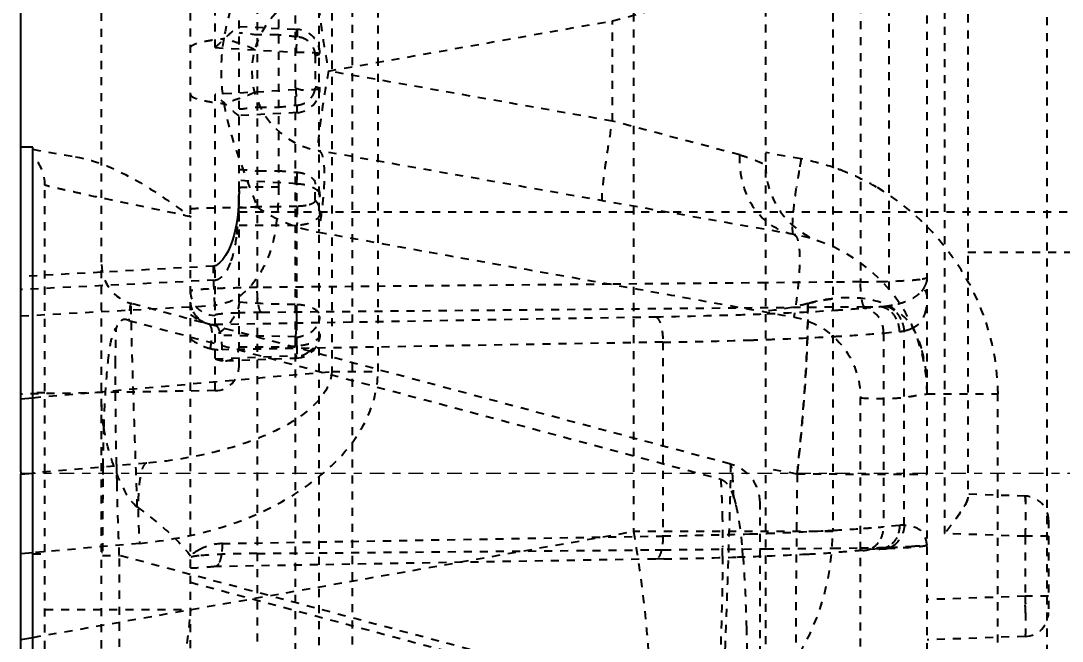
# Model space of a CAD drawing. Header units: millimetres. Extents: x 2748 to 3320, y 1427 to 1884.
# Drawn here: x 3198.16 to 3211.11, y 1665.74 to 1673.45 of the extents above; entities that cross this region are included whole.
import ezdxf

# ---------------------------------------------------------------- set-up
doc = ezdxf.new("R2010")
doc.units = ezdxf.units.MM
doc.linetypes.add('CENTER', pattern=[0.6, 0.375, -0.075, 0.075, -0.075])
doc.linetypes.add('HIDDEN', pattern=[0.2, 0.1, -0.1])
doc.layers.add('21', color=7, linetype='Continuous')
doc.layers.add('center', color=1, linetype='CENTER', lineweight=9)
doc.styles.get("Standard").update_dxf_attribs({"font": 'arial.ttf'})
doc.dimstyles.get("Standard").update_dxf_attribs({"dimtxt": 0.18, "dimasz": 0.18, "dimexe": 0.18, "dimexo": 0.0625, "dimgap": 0.09, "dimtad": 0, "dimtih": 1, "dimtoh": 1, "dimzin": 0, "dimdsep": 46, "dimtxsty": 'Standard', "dimcen": 0.09, "dimadec": 0, "dimazin": 0, "dimtfac": 1, "dimtofl": 0, "dimtmove": 0, "dimatfit": 3, "dimfxl": 0, "dimtolj": 1, "dimtzin": 0, "dimarcsym": 0})

# ---------------------------------------------------------------- blocks, each defined once
blk = doc.blocks.new('*D73')
at = {"color": 4, "lineweight": -2, "transparency": 16777216}
for p, q in [((3198.159, 1671.534), (3198.159, 1846.419)), ((3206.159, 1846.419), (3218.266, 1846.419)), ((3268.164, 1846.419), (3243.652, 1846.419)), ((3276.164, 1820.676), (3276.164, 1846.419))]:
    blk.add_line(p, q, dxfattribs=at)
at = {"color": 4, "transparency": 16777216}
for points in [[(3206.159, 1847.752), (3206.159, 1845.085), (3198.159, 1846.419)], [(3268.164, 1847.752), (3268.164, 1845.085), (3276.164, 1846.419)]]:
    blk.add_solid(points, dxfattribs=at)
at = {"layer": 'Defpoints', "color": 0, "transparency": 16777216}
for p in [(3276.164, 1846.419), (3276.164, 1820.676), (3198.159, 1671.534)]:
    blk.add_point(p, dxfattribs=at)
at = {"color": 6, "transparency": 16777216, "insert": (3230.959, 1846.419), "char_height": 8, "attachment_point": 5}
blk.add_mtext('\\A1;78.01', dxfattribs=at)

msp = doc.modelspace()

# ---------------------------------------------------------------- linework, layer by layer
at = {"layer": '21', "color": 8, "linetype": 'HIDDEN'}
for p, q in [((3200.269, 1586.253), (3200.269, 1773.081)), ((3202.279, 1759.399), (3202.279, 1586.253)), ((3201.099, 1758.635), (3201.099, 1621.184)), ((3209.434, 1618.215), (3209.434, 1756.243)), ((3210.922, 1727.096), (3210.922, 1618.556)), ((3207.424, 1623.903), (3207.424, 1721.749)), ((3201.576, 1647.615), (3201.576, 1698.037)), ((3201.869, 1647.689), (3201.869, 1697.963)), ((3205.78, 1678.543), (3205.78, 1667.104)), ((3208.259, 1678.543), (3208.259, 1667.104)), ((3209.647, 1678.574), (3209.647, 1667.078)), ((3209.937, 1678.131), (3209.937, 1667.521)), ((3200.577, 1673.117), (3200.577, 1676.799)), ((3200.874, 1669.155), (3200.874, 1676.497)), ((3202.027, 1676.555), (3202.027, 1669.092)), ((3202.602, 1669.092), (3202.602, 1676.555)), ((3199.164, 1657.251), (3199.164, 1675.946)), ((3208.604, 1675.447), (3208.604, 1670.205)), ((3208.96, 1670.111), (3208.96, 1675.541)), ((3201.363, 1674.266), (3201.363, 1671.387)), ((3205.519, 1673.45), (3207.103, 1673.868)), ((3200.874, 1673.381), (3201.593, 1673.344)), ((3201.984, 1672.826), (3205.519, 1673.45)), ((3205.519, 1672.203), (3205.519, 1673.45)), ((3200.577, 1673.117), (3201.582, 1673.06)), ((3201.82, 1673.023), (3201.82, 1672.63)), ((3205.519, 1672.203), (3201.984, 1672.826)), ((3201.582, 1672.592), (3200.577, 1672.535)), ((3200.577, 1668.854), (3200.577, 1672.535)), ((3201.593, 1672.309), (3200.874, 1672.271)), ((3207.103, 1671.784), (3205.519, 1672.203)), ((3198.304, 1671.853), (3198.84, 1671.759)), ((3207.799, 1670.79), (3201.862, 1671.836)), ((3207.864, 1671.734), (3207.424, 1671.812)), ((3201.593, 1671.426), (3200.874, 1671.465)), ((3201.593, 1669.409), (3201.593, 1671.426)), ((3201.775, 1671.503), (3201.791, 1671.487)), ((3201.82, 1671.222), (3201.82, 1671.418)), ((3198.459, 1664.246), (3198.459, 1671.407)), ((3200.873, 1671.343), (3200.872, 1671.255)), ((3200.868, 1671.169), (3200.861, 1671.085)), ((3200.872, 1671.255), (3200.868, 1671.169)), ((3200.861, 1671.085), (3200.852, 1671.004)), ((3200.874, 1671.076), (3276.304, 1671.076)), ((3201.879, 1671.059), (3201.879, 1671.056)), ((3200.874, 1670.91), (3201.593, 1670.908)), ((3200.788, 1670.71), (3200.764, 1670.646)), ((3209.937, 1670.576), (3276.304, 1670.576)), ((3200.558, 1670.401), (3198.159, 1670.271)), ((3200.558, 1670.401), (3200.559, 1670.4)), ((3200.588, 1670.41), (3200.559, 1670.4)), ((3200.577, 1670.227), (3198.159, 1670.109)), ((3201.875, 1670.143), (3201.099, 1670.136)), ((3205.49, 1670.176), (3201.875, 1670.143)), ((3207.421, 1670.194), (3205.49, 1670.176)), ((3208.259, 1670.202), (3207.421, 1670.194)), ((3208.604, 1670.205), (3208.259, 1670.202)), ((3198.159, 1669.783), (3200.573, 1669.913)), ((3206.985, 1667.941), (3199.534, 1669.937)), ((3208.656, 1669.894), (3201.151, 1669.825)), ((3208.632, 1669.879), (3208.831, 1669.897)), ((3199.5, 1669.727), (3206.864, 1667.754)), ((3200.57, 1669.678), (3206.052, 1669.772)), ((3201.582, 1669.524), (3200.577, 1669.541)), ((3208.891, 1669.57), (3209.09, 1669.588)), ((3208.891, 1669.57), (3208.891, 1667.162)), ((3209.148, 1667.18), (3209.148, 1669.597)), ((3206.146, 1669.456), (3200.664, 1669.362)), ((3206.146, 1669.456), (3206.146, 1667.047)), ((3200.577, 1669.249), (3201.582, 1669.29)), ((3200.706, 1669.225), (3201.589, 1669.259)), ((3198.309, 1668.766), (3202.027, 1669.092)), ((3202.027, 1669.091), (3202.602, 1669.092)), ((3200.577, 1668.854), (3198.159, 1668.811)), ((3198.459, 1668.826), (3198.309, 1668.826)), ((3208.604, 1619.274), (3208.604, 1668.765)), ((3209.434, 1668.815), (3210.314, 1668.815)), ((3210.314, 1665.723), (3210.314, 1668.815)), ((3199.724, 1667.952), (3198.309, 1667.828)), ((3199.353, 1667.826), (3199.351, 1667.928)), ((3198.159, 1667.844), (3198.159, 1667.815)), ((3199.356, 1667.709), (3199.353, 1667.826)), ((3207.815, 1667.817), (3207.424, 1667.886)), ((3207.815, 1667.817), (3207.801, 1666.424)), ((3207.815, 1667.818), (3209.434, 1667.817)), ((3210.652, 1667.542), (3209.937, 1667.567)), ((3207.355, 1653.176), (3207.355, 1667.458)), ((3209.09, 1667.179), (3208.891, 1667.162)), ((3210.942, 1667.243), (3210.942, 1666.098)), ((3198.309, 1665.787), (3205.78, 1667.104)), ((3200.664, 1666.953), (3206.146, 1667.047)), ((3208.259, 1667.104), (3205.78, 1667.104)), ((3210.652, 1667.043), (3209.647, 1667.078)), ((3210.652, 1667.043), (3210.652, 1666.298)), ((3210.942, 1667.043), (3210.652, 1667.043)), ((3199.637, 1666.955), (3198.309, 1666.839)), ((3206.147, 1666.876), (3207.424, 1666.888)), ((3207.424, 1666.888), (3208.261, 1666.896)), ((3208.261, 1666.896), (3208.604, 1666.899)), ((3208.831, 1666.886), (3208.632, 1666.869)), ((3198.309, 1666.826), (3198.459, 1666.826)), ((3199.164, 1666.846), (3199.173, 1666.846)), ((3199.173, 1666.806), (3199.384, 1666.806)), ((3199.384, 1655.668), (3199.384, 1666.806)), ((3206.835, 1664.809), (3199.384, 1666.806)), ((3206.052, 1666.761), (3200.57, 1666.667)), ((3201.099, 1666.83), (3201.869, 1666.837)), ((3201.869, 1666.837), (3206.051, 1666.875)), ((3206.051, 1666.875), (3206.147, 1666.876)), ((3206.156, 1666.763), (3206.052, 1666.761)), ((3200.269, 1666.472), (3206.881, 1664.7)), ((3207.801, 1666.424), (3207.773, 1624.82)), ((3210.652, 1666.298), (3209.434, 1666.256)), ((3210.942, 1666.298), (3210.652, 1666.298)), ((3198.459, 1666.134), (3200.277, 1666.134)), ((3210.652, 1665.799), (3209.434, 1665.756))]:
    msp.add_line(p, q, dxfattribs=at)
at = {"layer": '21', "color": 7, "linetype": 'Continuous'}
for p, q in [((3198.159, 1667.844), (3198.159, 1687.401)), ((3198.309, 1671.879), (3198.159, 1671.879)), ((3198.309, 1663.773), (3198.309, 1671.879)), ((3198.159, 1668.753), (3198.309, 1668.766)), ((3198.159, 1667.815), (3198.309, 1667.828)), ((3198.159, 1658.251), (3198.159, 1667.815)), ((3198.309, 1666.839), (3198.159, 1666.826)), ((3198.159, 1665.76), (3198.309, 1665.787))]:
    msp.add_line(p, q, dxfattribs=at)
at = {"layer": '21', "color": 8, "linetype": 'HIDDEN'}
for points in [[(3200.852, 1671.004), (3200.84, 1670.925), (3200.826, 1670.85), (3200.808, 1670.778), (3200.788, 1670.71)], [(3200.764, 1670.646), (3200.737, 1670.587), (3200.706, 1670.532), (3200.672, 1670.484), (3200.632, 1670.441), (3200.588, 1670.41)]]:
    msp.add_lwpolyline(points, dxfattribs=at)
for centre, radius, start, end in [((3202.036, 1672.826), 1.005, 99.9948, 260.0093), ((3203.033, 1672.829), 2.383, 170.327, 179.8365), ((3201.577, 1673.043), 0.301, 0, 87), ((3202.969, 1672.821), 2.319, 179.6217, 189.8879), ((3201.577, 1672.61), 0.301, 273, 0), ((3197.959, 1671.407), 0.5, 0, 45.573), ((3219.853, 1669.633), 12.171, 170.0594, 170.7579), ((3207.285, 1668.744), 3.045, 71.1003, 79.0274), ((3208.429, 1671.657), 1.005, 180, 250.5288), ((3218.442, 1669.858), 10.743, 170.7341, 171.8702), ((3207.295, 1668.774), 3.014, 68.1461, 71.1007), ((3207.332, 1668.86), 2.92, 59.7469, 68.1778), ((3196.893, 1671.606), 4.703, 357.8073, 358.584), ((3201.577, 1671.275), 0.302, 357.9023, 49.0368), ((3192.909, 1671.367), 7.964, 358.8207, 359.6814), ((3191.209, 1671.379), 9.664, 359.6679, 0.0038), ((3195.201, 1671.316), 5.672, 357.2373, 358.8581), ((3201.577, 1671.059), 0.302, 357.8722, 6.5638), ((3207.424, 1668.815), 2.01, 0.0165, 80), ((3199.664, 1670.42), 0.5, 180, 255), ((3208.455, 1684.606), 14.402, 270.5914, 271.5517), ((3200.57, 1670.09), 0.301, 180.0127, 270.0127), ((3201.77, 1683.142), 13.217, 266.1103, 269.2313), ((3208.448, 1692.652), 22.758, 270.5251, 270.9656), ((3200.56, 1669.977), 0.3, 228.0652, 271.9643), ((3204.881, 1738.755), 68.993, 270.97231, 271.81697), ((3205.413, 1721.013), 51.244, 271.8519, 272.2716), ((3207.369, 1668.778), 2.946, 0.7101, 20.1716), ((3201.577, 1669.559), 0.301, 272.1702, 0.0426), ((3204.9, 1742.846), 73.401, 270.9723, 271.81696), ((3205.411, 1725.612), 56.16, 271.8534, 272.0681), ((3200.654, 1669.964), 0.603, 256.8254, 270.968), ((3208.243, 1669.069), 1.163, 15.3145, 19.3736), ((3207.474, 1668.857), 1.96, 360, 15.3682), ((3200.572, 1669.155), 0.301, 271, 0), ((3206.855, 1667.458), 0.5, 0, 75), ((3264.562, 1666.884), 65.389, 179.09959, 179.23466), ((3264.813, 1666.829), 65.64, 179.1896, 179.98478), ((3210.642, 1667.243), 0.3, 0, 88), ((3206.934, 1691.053), 23.972, 273.1969, 274.0833), ((3207.44, 1683.979), 16.88, 274.0781, 274.7023), ((3207.678, 1681.071), 13.962, 274.7073, 274.9822), ((3205.259, 1667.104), 3, 280, 0), ((3204.995, 1736.554), 69.516, 270.9487, 271.84056), ((3205.411, 1723.203), 56.16, 271.8534, 272.0681), ((3205.985, 1708.383), 41.328, 272.0149, 273.0173), ((3206.481, 1698.743), 31.676, 273.0377, 273.2383), ((3200.681, 1666.331), 0.624, 118.216, 131.3458), ((3182.406, 1666.91), 24.481, 359.7351, 359.9918), ((3199.109, 1666.143), 8.059, 4.9545, 5.3334), ((3208.002, 1692.983), 26.111, 271.8198, 272.0093), ((3208.884, 1667.118), 0.231, 278.403, 289.4749), ((3208.666, 1675.846), 8.945, 271.9113, 273.6869), ((3204.995, 1731.229), 64.477, 271.03211, 271.8429), ((3205.471, 1716.369), 49.609, 271.845, 272.2785), ((3198.392, 1666.081), 8.779, 4.6608, 4.956), ((3205.994, 1703.737), 36.966, 272.2478, 273.0261), ((3206.554, 1693.218), 26.433, 273.0171, 273.6494), ((3187.849, 1665.812), 22.808, 0.6982, 1.2222), ((3210.642, 1666.098), 0.3, 272, 0)]:
    msp.add_arc(centre, radius, start, end, dxfattribs=at)
for points in [[(3201.099, 1674.52), (3200.947, 1674.095), (3200.755, 1673.676), (3200.684, 1673.23)], [(3201.114, 1673.275), (3201.034, 1673.278), (3200.954, 1673.293), (3200.874, 1673.299)], [(3201.355, 1673.275), (3201.275, 1673.279), (3201.194, 1673.271), (3201.114, 1673.275)], [(3201.595, 1673.25), (3201.515, 1673.256), (3201.435, 1673.271), (3201.355, 1673.275)], [(3201.71, 1673.214), (3201.676, 1673.235), (3201.635, 1673.247), (3201.595, 1673.25)], [(3201.791, 1672.52), (3201.81, 1672.553), (3201.82, 1672.592), (3201.82, 1672.63)], [(3200.684, 1672.422), (3200.757, 1671.977), (3200.946, 1671.557), (3201.099, 1671.132)], [(3200.874, 1672.354), (3200.954, 1672.359), (3201.034, 1672.374), (3201.114, 1672.378)], [(3201.114, 1672.378), (3201.194, 1672.381), (3201.275, 1672.374), (3201.355, 1672.378)], [(3201.355, 1672.378), (3201.435, 1672.381), (3201.515, 1672.397), (3201.595, 1672.402)], [(3200.874, 1671.603), (3200.954, 1671.599), (3201.034, 1671.588), (3201.114, 1671.586)], [(3201.114, 1671.586), (3201.194, 1671.583), (3201.274, 1671.588), (3201.355, 1671.586)], [(3201.355, 1671.586), (3201.435, 1671.583), (3201.515, 1671.572), (3201.595, 1671.568)], [(3201.822, 1671.363), (3201.838, 1671.352), (3201.854, 1671.338), (3201.864, 1671.321)], [(3201.864, 1671.321), (3201.873, 1671.308), (3201.879, 1671.291), (3201.879, 1671.275)], [(3200.846, 1670.793), (3200.856, 1670.876), (3200.862, 1670.96), (3200.866, 1671.043)], [(3201.114, 1671.137), (3201.034, 1671.136), (3200.954, 1671.132), (3200.874, 1671.131)], [(3201.099, 1671.132), (3201.326, 1670.978), (3201.592, 1670.871), (3201.862, 1670.824)], [(3201.355, 1671.137), (3201.274, 1671.136), (3201.194, 1671.138), (3201.114, 1671.137)], [(3201.595, 1671.144), (3201.515, 1671.142), (3201.435, 1671.138), (3201.355, 1671.137)], [(3200.777, 1670.467), (3200.814, 1670.572), (3200.833, 1670.683), (3200.846, 1670.793)], [(3209.43, 1670.218), (3209.433, 1670.232), (3209.434, 1670.248), (3209.434, 1670.263)], [(3209.365, 1670.089), (3209.375, 1670.1), (3209.384, 1670.112), (3209.392, 1670.125)], [(3209.392, 1670.125), (3209.409, 1670.153), (3209.423, 1670.185), (3209.43, 1670.218)], [(3200.295, 1669.854), (3200.278, 1669.892), (3200.269, 1669.935), (3200.269, 1669.976)], [(3208.831, 1669.897), (3208.855, 1669.898), (3208.879, 1669.9), (3208.903, 1669.902)], [(3208.903, 1669.902), (3208.958, 1669.908), (3209.014, 1669.918), (3209.068, 1669.932)], [(3200.368, 1669.753), (3200.337, 1669.78), (3200.312, 1669.816), (3200.295, 1669.854)], [(3201.863, 1669.695), (3201.873, 1669.721), (3201.879, 1669.748), (3201.879, 1669.776)], [(3209.052, 1669.744), (3209.031, 1669.787), (3208.998, 1669.826), (3208.958, 1669.853)], [(3209.111, 1669.739), (3209.091, 1669.781), (3209.06, 1669.821), (3209.023, 1669.849)], [(3199.356, 1669.664), (3199.352, 1669.655), (3199.351, 1669.645), (3199.347, 1669.637)], [(3200.417, 1669.711), (3200.443, 1669.7), (3200.469, 1669.69), (3200.496, 1669.684)], [(3209.148, 1669.597), (3209.181, 1669.605), (3209.213, 1669.615), (3209.244, 1669.63)], [(3200.269, 1669.495), (3200.319, 1669.458), (3200.374, 1669.427), (3200.432, 1669.404)], [(3209.09, 1669.588), (3209.109, 1669.589), (3209.129, 1669.593), (3209.148, 1669.597)], [(3200.432, 1669.404), (3200.459, 1669.393), (3200.488, 1669.384), (3200.516, 1669.377)], [(3200.86, 1669.331), (3200.869, 1669.354), (3200.874, 1669.38), (3200.874, 1669.405)], [(3199.19, 1668.402), (3199.173, 1668.511), (3199.163, 1668.622), (3199.164, 1668.732)], [(3199.317, 1667.915), (3199.259, 1668.073), (3199.216, 1668.237), (3199.19, 1668.402)], [(3207.01, 1667.571), (3207.016, 1667.554), (3207.021, 1667.537), (3207.027, 1667.52)], [(3207.026, 1667.534), (3207.036, 1667.5), (3207.045, 1667.465), (3207.053, 1667.43)], [(3208.856, 1667.012), (3208.879, 1667.058), (3208.891, 1667.11), (3208.891, 1667.162)], [(3209.148, 1667.18), (3209.128, 1667.181), (3209.109, 1667.181), (3209.09, 1667.179)], [(3209.054, 1667.028), (3209.033, 1666.987), (3209.001, 1666.949), (3208.961, 1666.924)], [(3200.664, 1666.953), (3200.568, 1666.95), (3200.47, 1666.925), (3200.386, 1666.88)], [(3208.632, 1666.869), (3208.674, 1666.867), (3208.716, 1666.879), (3208.752, 1666.899)], [(3208.9, 1666.895), (3208.878, 1666.889), (3208.854, 1666.885), (3208.831, 1666.886)], [(3208.961, 1666.924), (3208.942, 1666.912), (3208.921, 1666.902), (3208.9, 1666.895)], [(3209.023, 1666.933), (3209.004, 1666.919), (3208.983, 1666.907), (3208.961, 1666.9)]]:
    msp.add_open_spline(points, degree=3, dxfattribs=at)
for points, knots in [([(3201.862, 1673.816), (3201.859, 1673.815), (3201.856, 1673.807), (3201.854, 1673.782), (3201.855, 1673.725), (3201.863, 1673.636), (3201.877, 1673.514), (3201.897, 1673.366), (3201.931, 1673.134), (3201.962, 1672.951), (3201.984, 1672.826)], [0, 0, 0, 0, 0.006958, 0.022126, 0.079401, 0.171703, 0.295459, 0.446218, 0.618421, 1, 1, 1, 1]), ([(3200.577, 1673.117), (3200.611, 1673.15), (3200.674, 1673.211), (3200.753, 1673.286), (3200.806, 1673.333), (3200.842, 1673.363), (3200.856, 1673.37), (3200.874, 1673.386), (3200.874, 1673.383)], [0, 0, 0, 0, 0.350232, 0.6674, 0.801445, 0.908303, 0.977414, 1, 1, 1, 1]), ([(3201.577, 1673.343), (3201.583, 1673.369), (3201.598, 1673.267), (3201.59, 1673.225), (3201.586, 1673.151), (3201.584, 1673.098), (3201.582, 1673.06)], [0, 0, 0, 0, 0.272132, 0.424291, 0.601487, 1, 1, 1, 1]), ([(3200.268, 1673.115), (3200.268, 1673.13), (3200.315, 1673.162), (3200.397, 1673.186), (3200.529, 1673.212), (3200.629, 1673.224), (3200.684, 1673.23)], [0, 0, 0, 0, 0.102837, 0.311038, 0.621279, 1, 1, 1, 1]), ([(3201.065, 1673.085), (3201.066, 1673.088), (3201.056, 1673.096), (3201.039, 1673.105), (3201.007, 1673.12), (3200.942, 1673.145), (3200.833, 1673.183), (3200.738, 1673.213), (3200.684, 1673.23)], [0, 0, 0, 0, 0.022189, 0.073818, 0.156845, 0.270723, 0.585184, 1, 1, 1, 1]), ([(3201.593, 1673.344), (3201.594, 1673.344), (3201.594, 1673.338), (3201.596, 1673.326), (3201.596, 1673.31), (3201.596, 1673.299)], [0, 0, 0, 0, 0.069729, 0.260544, 1, 1, 1, 1]), ([(3201.596, 1673.299), (3201.596, 1673.295), (3201.596, 1673.279), (3201.595, 1673.263), (3201.595, 1673.25)], [0, 0, 0, 0, 0.219651, 1, 1, 1, 1]), ([(3201.82, 1673.023), (3201.82, 1673.061), (3201.799, 1673.138), (3201.743, 1673.194), (3201.71, 1673.214)], [0, 0, 0, 0, 0.500088, 1, 1, 1, 1]), ([(3201.582, 1673.06), (3201.62, 1673.06), (3201.69, 1673.059), (3201.773, 1673.057), (3201.825, 1673.053), (3201.854, 1673.05), (3201.868, 1673.047), (3201.879, 1673.045), (3201.879, 1673.043)], [0, 0, 0, 0, 0.381429, 0.704658, 0.828259, 0.920187, 0.977596, 1, 1, 1, 1]), ([(3201.821, 1673.023), (3201.827, 1673.023), (3201.844, 1673.027), (3201.862, 1673.03), (3201.872, 1673.035)], [0, 0, 0, 0, 0.331221, 1, 1, 1, 1]), ([(3201.984, 1672.826), (3201.962, 1672.701), (3201.931, 1672.518), (3201.897, 1672.286), (3201.877, 1672.137), (3201.864, 1672.018), (3201.854, 1671.922), (3201.856, 1671.875), (3201.855, 1671.838), (3201.862, 1671.836)], [0, 0, 0, 0, 0.382375, 0.5547, 0.705462, 0.829214, 0.921296, 0.978497, 1, 1, 1, 1]), ([(3201.577, 1672.61), (3201.597, 1672.61), (3201.633, 1672.592), (3201.69, 1672.591), (3201.741, 1672.595), (3201.787, 1672.597), (3201.824, 1672.599), (3201.853, 1672.602), (3201.867, 1672.605), (3201.879, 1672.607), (3201.879, 1672.61)], [0, 0, 0, 0, 0.193418, 0.379119, 0.551748, 0.702593, 0.826996, 0.919769, 0.977676, 1, 1, 1, 1]), ([(3201.577, 1672.61), (3201.579, 1672.571), (3201.584, 1672.516), (3201.59, 1672.445), (3201.592, 1672.399), (3201.592, 1672.363), (3201.595, 1672.334), (3201.591, 1672.321), (3201.595, 1672.309), (3201.593, 1672.309)], [0, 0, 0, 0, 0.382523, 0.55635, 0.707722, 0.831664, 0.923669, 0.980491, 1, 1, 1, 1]), ([(3201.82, 1672.63), (3201.829, 1672.629), (3201.842, 1672.627), (3201.857, 1672.622), (3201.865, 1672.62), (3201.873, 1672.619), (3201.878, 1672.6), (3201.879, 1672.631), (3201.878, 1672.626)], [0, 0, 0, 0, 0.346903, 0.485704, 0.596082, 0.685191, 0.796631, 1, 1, 1, 1]), ([(3200.269, 1672.537), (3200.269, 1672.523), (3200.311, 1672.491), (3200.392, 1672.468), (3200.525, 1672.44), (3200.627, 1672.428), (3200.684, 1672.422)], [0, 0, 0, 0, 0.096813, 0.29688, 0.607268, 1, 1, 1, 1]), ([(3200.874, 1672.269), (3200.874, 1672.265), (3200.855, 1672.282), (3200.841, 1672.289), (3200.806, 1672.32), (3200.753, 1672.368), (3200.674, 1672.442), (3200.61, 1672.503), (3200.577, 1672.535)], [0, 0, 0, 0, 0.023901, 0.094006, 0.20045, 0.334271, 0.652216, 1, 1, 1, 1]), ([(3201.065, 1672.567), (3201.066, 1672.564), (3201.056, 1672.556), (3201.039, 1672.546), (3201.007, 1672.532), (3200.943, 1672.507), (3200.833, 1672.469), (3200.739, 1672.439), (3200.684, 1672.423)], [0, 0, 0, 0, 0.022092, 0.073706, 0.156735, 0.27063, 0.585112, 1, 1, 1, 1]), ([(3201.595, 1672.402), (3201.634, 1672.405), (3201.713, 1672.428), (3201.771, 1672.486), (3201.791, 1672.52)], [0, 0, 0, 0, 0.50214, 1, 1, 1, 1]), ([(3201.593, 1672.309), (3201.595, 1672.309), (3201.594, 1672.321), (3201.596, 1672.335), (3201.595, 1672.367), (3201.595, 1672.389), (3201.595, 1672.402)], [0, 0, 0, 0, 0.068586, 0.263158, 0.578046, 1, 1, 1, 1]), ([(3205.398, 1671.213), (3205.391, 1671.214), (3205.391, 1671.248), (3205.39, 1671.294), (3205.399, 1671.391), (3205.413, 1671.515), (3205.434, 1671.67), (3205.468, 1671.902), (3205.498, 1672.082), (3205.519, 1672.203)], [0, 0, 0, 0, 0.019151, 0.073119, 0.166092, 0.295118, 0.454298, 0.632597, 1, 1, 1, 1]), ([(3201.862, 1671.836), (3201.874, 1671.834), (3201.899, 1671.808), (3201.929, 1671.703), (3201.938, 1671.49), (3201.916, 1671.179), (3201.883, 1670.944), (3201.862, 1670.824)], [0, 0, 0, 0, 0.03476, 0.094972, 0.316513, 0.644792, 1, 1, 1, 1]), ([(3198.84, 1671.759), (3199.107, 1671.714), (3199.615, 1671.485), (3200.056, 1671.172), (3200.277, 1671.013)], [0, 0, 0, 0, 0.498431, 1, 1, 1, 1]), ([(3207.773, 1670.794), (3207.576, 1670.829), (3207.284, 1671.038), (3207.123, 1671.44), (3207.097, 1671.67), (3207.103, 1671.784)], [0, 0, 0, 0, 0.467792, 0.734696, 1, 1, 1, 1]), ([(3207.103, 1671.784), (3207.15, 1671.771), (3207.214, 1671.749), (3207.293, 1671.718), (3207.339, 1671.699), (3207.374, 1671.685), (3207.402, 1671.669), (3207.413, 1671.667), (3207.425, 1671.655), (3207.424, 1671.657)], [0, 0, 0, 0, 0.419104, 0.590415, 0.732879, 0.846043, 0.929634, 0.982003, 1, 1, 1, 1]), ([(3201.596, 1671.538), (3201.596, 1671.541), (3201.596, 1671.551), (3201.595, 1671.561), (3201.595, 1671.568)], [0, 0, 0, 0, 0.314256, 1, 1, 1, 1]), ([(3201.595, 1671.568), (3201.612, 1671.567), (3201.676, 1671.559), (3201.739, 1671.534), (3201.775, 1671.503)], [0, 0, 0, 0, 0.269402, 1, 1, 1, 1]), ([(3201.593, 1671.426), (3201.615, 1671.425), (3201.694, 1671.418), (3201.775, 1671.396), (3201.822, 1671.363)], [0, 0, 0, 0, 0.278562, 1, 1, 1, 1]), ([(3201.595, 1671.489), (3201.595, 1671.494), (3201.595, 1671.51), (3201.596, 1671.526), (3201.596, 1671.538)], [0, 0, 0, 0, 0.283092, 1, 1, 1, 1]), ([(3201.791, 1671.487), (3201.796, 1671.482), (3201.811, 1671.462), (3201.82, 1671.437), (3201.82, 1671.418)], [0, 0, 0, 0, 0.276772, 1, 1, 1, 1]), ([(3201.878, 1671.259), (3201.879, 1671.288), (3201.872, 1671.348), (3201.839, 1671.397), (3201.82, 1671.418)], [0, 0, 0, 0, 0.509057, 1, 1, 1, 1]), ([(3200.277, 1671.013), (3200.155, 1671.04), (3199.918, 1671.091), (3199.576, 1671.162), (3199.265, 1671.226), (3198.996, 1671.282), (3198.802, 1671.325), (3198.673, 1671.354), (3198.599, 1671.371), (3198.542, 1671.386), (3198.496, 1671.394), (3198.476, 1671.404), (3198.459, 1671.404), (3198.459, 1671.407)], [0, 0, 0, 0, 0.201049, 0.39088, 0.563062, 0.71249, 0.834515, 0.883987, 0.92512, 0.957478, 0.980843, 0.995059, 1, 1, 1, 1]), ([(3201.363, 1671.387), (3201.364, 1671.235), (3201.349, 1670.932), (3201.269, 1670.556), (3201.125, 1670.286), (3200.984, 1670.104), (3200.799, 1669.965), (3200.649, 1669.92), (3200.573, 1669.913)], [0, 0, 0, 0, 0.249678, 0.499017, 0.624123, 0.749616, 0.874823, 1, 1, 1, 1]), ([(3200.874, 1671.38), (3200.874, 1671.382), (3200.892, 1671.379), (3200.912, 1671.384), (3200.96, 1671.383), (3201.021, 1671.385), (3201.098, 1671.385), (3201.213, 1671.387), (3201.303, 1671.387), (3201.363, 1671.387)], [0, 0, 0, 0, 0.016856, 0.070187, 0.162445, 0.291551, 0.450723, 0.629594, 1, 1, 1, 1]), ([(3207.77, 1671.074), (3207.772, 1671.097), (3207.783, 1671.198), (3207.796, 1671.299), (3207.807, 1671.377)], [0, 0, 0, 0, 0.226943, 1, 1, 1, 1]), ([(3210.134, 1669.794), (3210.073, 1669.959), (3209.771, 1670.59), (3209.254, 1671.119), (3208.803, 1671.383)], [0, 0, 0, 0, 0.251834, 1, 1, 1, 1]), ([(3201.71, 1671.154), (3201.701, 1671.153), (3201.663, 1671.147), (3201.625, 1671.144), (3201.595, 1671.144)], [0, 0, 0, 0, 0.235776, 1, 1, 1, 1]), ([(3201.82, 1671.222), (3201.82, 1671.214), (3201.811, 1671.191), (3201.769, 1671.168), (3201.732, 1671.158), (3201.71, 1671.154)], [0, 0, 0, 0, 0.170461, 0.513126, 1, 1, 1, 1]), ([(3201.82, 1671.222), (3201.83, 1671.209), (3201.848, 1671.183), (3201.865, 1671.147), (3201.872, 1671.116), (3201.877, 1671.091), (3201.876, 1671.075), (3201.881, 1671.06), (3201.878, 1671.058)], [0, 0, 0, 0, 0.272073, 0.53103, 0.671468, 0.815681, 0.942316, 1, 1, 1, 1]), ([(3200.269, 1671.112), (3200.269, 1671.114), (3200.276, 1671.114), (3200.285, 1671.116), (3200.305, 1671.118), (3200.344, 1671.12), (3200.411, 1671.123), (3200.512, 1671.126), (3200.639, 1671.128), (3200.837, 1671.131), (3200.993, 1671.132), (3201.099, 1671.132)], [0, 0, 0, 0, 0.004925, 0.018584, 0.041086, 0.072372, 0.160969, 0.283683, 0.438218, 0.615935, 1, 1, 1, 1]), ([(3201.595, 1671.144), (3201.596, 1671.084), (3201.596, 1671.005), (3201.594, 1670.927), (3201.593, 1670.908)], [0, 0, 0, 0, 0.764313, 1, 1, 1, 1]), ([(3201.879, 1671.056), (3201.877, 1671.012), (3201.805, 1670.95), (3201.7, 1670.918), (3201.63, 1670.909), (3201.593, 1670.908)], [0, 0, 0, 0, 0.389104, 0.675917, 1, 1, 1, 1]), ([(3207.758, 1670.901), (3207.759, 1670.913), (3207.761, 1670.971), (3207.766, 1671.028), (3207.77, 1671.074)], [0, 0, 0, 0, 0.207893, 1, 1, 1, 1]), ([(3207.773, 1670.794), (3207.764, 1670.796), (3207.759, 1670.845), (3207.758, 1670.874), (3207.758, 1670.901)], [0, 0, 0, 0, 0.26896, 1, 1, 1, 1]), ([(3201.862, 1670.824), (3202.354, 1670.736), (3203.585, 1670.511), (3205.557, 1670.169), (3207.034, 1669.9), (3207.773, 1669.769)], [0, 0, 0, 0, 0.250004, 0.624999, 1, 1, 1, 1]), ([(3207.773, 1670.794), (3207.785, 1670.792), (3207.812, 1670.765), (3207.83, 1670.701), (3207.844, 1670.603), (3207.849, 1670.41), (3207.829, 1670.127), (3207.795, 1669.89), (3207.773, 1669.769)], [0, 0, 0, 0, 0.034934, 0.095317, 0.190013, 0.317715, 0.646158, 1, 1, 1, 1]), ([(3200.573, 1669.913), (3200.57, 1669.965), (3200.566, 1670.045), (3200.561, 1670.152), (3200.559, 1670.229), (3200.557, 1670.296), (3200.556, 1670.345), (3200.556, 1670.373), (3200.556, 1670.388), (3200.557, 1670.395), (3200.557, 1670.401), (3200.558, 1670.401)], [0, 0, 0, 0, 0.323411, 0.492866, 0.654896, 0.797254, 0.907556, 0.947567, 0.976401, 0.993759, 1, 1, 1, 1]), ([(3200.559, 1670.4), (3200.563, 1670.396), (3200.562, 1670.375), (3200.569, 1670.34), (3200.572, 1670.287), (3200.576, 1670.248), (3200.577, 1670.227)], [0, 0, 0, 0, 0.099828, 0.327951, 0.64163, 1, 1, 1, 1]), ([(3200.577, 1670.227), (3200.604, 1670.234), (3200.656, 1670.258), (3200.727, 1670.342), (3200.759, 1670.417), (3200.777, 1670.467)], [0, 0, 0, 0, 0.256218, 0.505941, 1, 1, 1, 1]), ([(3209.37, 1670.242), (3209.386, 1670.245), (3209.404, 1670.249), (3209.434, 1670.257), (3209.434, 1670.263)], [0, 0, 0, 0, 0.716946, 1, 1, 1, 1]), ([(3201.099, 1670.136), (3200.99, 1670.134), (3200.833, 1670.13), (3200.634, 1670.124), (3200.511, 1670.118), (3200.414, 1670.112), (3200.335, 1670.107), (3200.299, 1670.099), (3200.269, 1670.096), (3200.269, 1670.09)], [0, 0, 0, 0, 0.393167, 0.565959, 0.714722, 0.835468, 0.924508, 0.97956, 1, 1, 1, 1]), ([(3201.106, 1669.989), (3201.105, 1670), (3201.101, 1670.049), (3201.099, 1670.098), (3201.099, 1670.136)], [0, 0, 0, 0, 0.225665, 1, 1, 1, 1]), ([(3208.656, 1669.894), (3208.644, 1669.898), (3208.631, 1669.938), (3208.617, 1669.998), (3208.607, 1670.094), (3208.604, 1670.165), (3208.604, 1670.205)], [0, 0, 0, 0, 0.117809, 0.328776, 0.619762, 1, 1, 1, 1]), ([(3208.845, 1670.209), (3208.951, 1670.212), (3209.127, 1670.219), (3209.302, 1670.231), (3209.37, 1670.242)], [0, 0, 0, 0, 0.605911, 1, 1, 1, 1]), ([(3209.434, 1670.011), (3209.434, 1670.02), (3209.431, 1670.061), (3209.411, 1670.1), (3209.392, 1670.125)], [0, 0, 0, 0, 0.230004, 1, 1, 1, 1]), ([(3201.152, 1669.825), (3201.144, 1669.827), (3201.133, 1669.848), (3201.117, 1669.901), (3201.11, 1669.952), (3201.106, 1669.989)], [0, 0, 0, 0, 0.129896, 0.355728, 1, 1, 1, 1]), ([(3209.364, 1669.376), (3209.33, 1669.499), (3209.225, 1669.737), (3208.886, 1669.971), (3208.437, 1670.031), (3208.118, 1669.982), (3207.949, 1669.936)], [0, 0, 0, 0, 0.223975, 0.43887, 0.691704, 1, 1, 1, 1]), ([(3207.949, 1669.936), (3207.976, 1669.944), (3208.084, 1669.971), (3208.193, 1669.989), (3208.275, 1669.998)], [0, 0, 0, 0, 0.258617, 1, 1, 1, 1]), ([(3209.068, 1669.932), (3209.099, 1669.94), (3209.206, 1669.973), (3209.311, 1670.028), (3209.365, 1670.089)], [0, 0, 0, 0, 0.281579, 1, 1, 1, 1]), ([(3209.402, 1669.798), (3209.408, 1669.814), (3209.428, 1669.883), (3209.434, 1669.956), (3209.434, 1670.011)], [0, 0, 0, 0, 0.230384, 1, 1, 1, 1]), ([(3199.534, 1669.937), (3199.529, 1669.938), (3199.518, 1669.915), (3199.514, 1669.881), (3199.504, 1669.811), (3199.501, 1669.759), (3199.5, 1669.727)], [0, 0, 0, 0, 0.069535, 0.2525, 0.562233, 1, 1, 1, 1]), ([(3199.609, 1667.405), (3199.602, 1667.582), (3199.59, 1667.922), (3199.573, 1668.405), (3199.559, 1668.834), (3199.549, 1669.154), (3199.542, 1669.378), (3199.539, 1669.519), (3199.536, 1669.641), (3199.534, 1669.743), (3199.532, 1669.823), (3199.532, 1669.877), (3199.532, 1669.908), (3199.532, 1669.924), (3199.533, 1669.931), (3199.533, 1669.937), (3199.534, 1669.937)], [0, 0, 0, 0, 0.210036, 0.401829, 0.572352, 0.718575, 0.781627, 0.837469, 0.885722, 0.926007, 0.957948, 0.981166, 0.989387, 0.995289, 0.998829, 1, 1, 1, 1]), ([(3200.874, 1669.962), (3200.874, 1669.899), (3200.823, 1669.774), (3200.743, 1669.674), (3200.696, 1669.629)], [0, 0, 0, 0, 0.494467, 1, 1, 1, 1]), ([(3201.593, 1669.781), (3201.593, 1669.794), (3201.593, 1669.842), (3201.593, 1669.891), (3201.593, 1669.926)], [0, 0, 0, 0, 0.261781, 1, 1, 1, 1]), ([(3201.593, 1669.926), (3201.63, 1669.925), (3201.701, 1669.916), (3201.806, 1669.884), (3201.879, 1669.82), (3201.879, 1669.776)], [0, 0, 0, 0, 0.324746, 0.612157, 1, 1, 1, 1]), ([(3207.949, 1669.936), (3207.907, 1669.925), (3207.735, 1669.882), (3207.558, 1669.853), (3207.424, 1669.841)], [0, 0, 0, 0, 0.24194, 1, 1, 1, 1]), ([(3207.815, 1667.817), (3207.857, 1668.2), (3207.92, 1668.905), (3207.95, 1669.613), (3207.949, 1669.936)], [0, 0, 0, 0, 0.54331, 1, 1, 1, 1]), ([(3207.949, 1669.936), (3207.95, 1669.613), (3207.92, 1668.905), (3207.857, 1668.2), (3207.815, 1667.817)], [0, 0, 0, 0, 0.456689, 1, 1, 1, 1]), ([(3208.285, 1669.853), (3208.316, 1669.855), (3208.432, 1669.863), (3208.548, 1669.872), (3208.632, 1669.879)], [0, 0, 0, 0, 0.26751, 1, 1, 1, 1]), ([(3208.891, 1669.57), (3208.891, 1669.646), (3208.845, 1669.797), (3208.701, 1669.877), (3208.632, 1669.879)], [0, 0, 0, 0, 0.526386, 1, 1, 1, 1]), ([(3208.958, 1669.853), (3208.948, 1669.86), (3208.909, 1669.883), (3208.864, 1669.896), (3208.831, 1669.897)], [0, 0, 0, 0, 0.267533, 1, 1, 1, 1]), ([(3209.023, 1669.849), (3209.014, 1669.856), (3208.977, 1669.881), (3208.935, 1669.898), (3208.903, 1669.902)], [0, 0, 0, 0, 0.268578, 1, 1, 1, 1]), ([(3199.499, 1669.727), (3199.477, 1669.734), (3199.444, 1669.747), (3199.414, 1669.726), (3199.393, 1669.715), (3199.375, 1669.692), (3199.36, 1669.675), (3199.356, 1669.664)], [0, 0, 0, 0, 0.4037, 0.508188, 0.610769, 0.803611, 1, 1, 1, 1]), ([(3200.269, 1669.799), (3200.305, 1669.776), (3200.353, 1669.744), (3200.404, 1669.718), (3200.417, 1669.711)], [0, 0, 0, 0, 0.742032, 1, 1, 1, 1]), ([(3200.645, 1669.806), (3200.627, 1669.804), (3200.601, 1669.8), (3200.578, 1669.795), (3200.57, 1669.791), (3200.57, 1669.789)], [0, 0, 0, 0, 0.726729, 0.917737, 1, 1, 1, 1]), ([(3200.871, 1669.819), (3200.848, 1669.818), (3200.773, 1669.815), (3200.698, 1669.811), (3200.645, 1669.806)], [0, 0, 0, 0, 0.301375, 1, 1, 1, 1]), ([(3201.151, 1669.825), (3201.127, 1669.825), (3201.033, 1669.824), (3200.939, 1669.822), (3200.871, 1669.819)], [0, 0, 0, 0, 0.265345, 1, 1, 1, 1]), ([(3201.577, 1669.515), (3201.581, 1669.552), (3201.592, 1669.641), (3201.593, 1669.73), (3201.593, 1669.781)], [0, 0, 0, 0, 0.424508, 1, 1, 1, 1]), ([(3206.052, 1669.772), (3206.067, 1669.769), (3206.098, 1669.735), (3206.135, 1669.63), (3206.146, 1669.529), (3206.146, 1669.456)], [0, 0, 0, 0, 0.134535, 0.358355, 1, 1, 1, 1]), ([(3207.444, 1669.81), (3207.52, 1669.813), (3207.8, 1669.825), (3208.081, 1669.84), (3208.285, 1669.853)], [0, 0, 0, 0, 0.272314, 1, 1, 1, 1]), ([(3207.773, 1669.769), (3208, 1669.728), (3208.438, 1669.475), (3208.604, 1668.997), (3208.604, 1668.765)], [0, 0, 0, 0, 0.497695, 1, 1, 1, 1]), ([(3209.09, 1669.588), (3209.09, 1669.6), (3209.086, 1669.654), (3209.07, 1669.707), (3209.052, 1669.744)], [0, 0, 0, 0, 0.238151, 1, 1, 1, 1]), ([(3209.148, 1669.597), (3209.147, 1669.609), (3209.143, 1669.658), (3209.128, 1669.705), (3209.111, 1669.739)], [0, 0, 0, 0, 0.239152, 1, 1, 1, 1]), ([(3209.244, 1669.63), (3209.279, 1669.646), (3209.347, 1669.691), (3209.388, 1669.761), (3209.402, 1669.798)], [0, 0, 0, 0, 0.498656, 1, 1, 1, 1]), ([(3199.244, 1669.209), (3199.252, 1669.292), (3199.269, 1669.437), (3199.31, 1669.581), (3199.343, 1669.635)], [0, 0, 0, 0, 0.565937, 1, 1, 1, 1]), ([(3199.337, 1669.185), (3199.337, 1669.229), (3199.338, 1669.38), (3199.341, 1669.53), (3199.347, 1669.637)], [0, 0, 0, 0, 0.293483, 1, 1, 1, 1]), ([(3200.521, 1669.657), (3200.519, 1669.66), (3200.514, 1669.671), (3200.504, 1669.681), (3200.496, 1669.684)], [0, 0, 0, 0, 0.296144, 1, 1, 1, 1]), ([(3200.516, 1669.377), (3200.528, 1669.43), (3200.541, 1669.522), (3200.538, 1669.62), (3200.521, 1669.657)], [0, 0, 0, 0, 0.572156, 1, 1, 1, 1]), ([(3200.617, 1669.63), (3200.613, 1669.636), (3200.602, 1669.655), (3200.585, 1669.675), (3200.57, 1669.678)], [0, 0, 0, 0, 0.332423, 1, 1, 1, 1]), ([(3200.696, 1669.629), (3200.687, 1669.62), (3200.65, 1669.587), (3200.609, 1669.559), (3200.577, 1669.541)], [0, 0, 0, 0, 0.262507, 1, 1, 1, 1]), ([(3200.664, 1669.362), (3200.664, 1669.412), (3200.656, 1669.502), (3200.636, 1669.593), (3200.617, 1669.63)], [0, 0, 0, 0, 0.546802, 1, 1, 1, 1]), ([(3201.577, 1669.515), (3201.593, 1669.515), (3201.623, 1669.523), (3201.675, 1669.538), (3201.733, 1669.557), (3201.806, 1669.604), (3201.847, 1669.657), (3201.863, 1669.695)], [0, 0, 0, 0, 0.131752, 0.264903, 0.459972, 0.648071, 1, 1, 1, 1]), ([(3201.879, 1669.559), (3201.879, 1669.515), (3201.806, 1669.451), (3201.701, 1669.419), (3201.63, 1669.41), (3201.593, 1669.409)], [0, 0, 0, 0, 0.387843, 0.675254, 1, 1, 1, 1]), ([(3201.879, 1669.559), (3201.879, 1669.513), (3201.852, 1669.415), (3201.773, 1669.36), (3201.735, 1669.331)], [0, 0, 0, 0, 0.494094, 1, 1, 1, 1]), ([(3207.438, 1669.489), (3207.512, 1669.492), (3207.79, 1669.502), (3208.067, 1669.515), (3208.271, 1669.527)], [0, 0, 0, 0, 0.267407, 1, 1, 1, 1]), ([(3208.271, 1669.527), (3208.328, 1669.53), (3208.535, 1669.543), (3208.741, 1669.557), (3208.891, 1669.57)], [0, 0, 0, 0, 0.27541, 1, 1, 1, 1]), ([(3200.874, 1669.4), (3200.993, 1669.398), (3201.233, 1669.393), (3201.473, 1669.403), (3201.593, 1669.409)], [0, 0, 0, 0, 0.49972, 1, 1, 1, 1]), ([(3201.593, 1669.409), (3201.593, 1669.388), (3201.593, 1669.352), (3201.595, 1669.302), (3201.59, 1669.279), (3201.592, 1669.258), (3201.589, 1669.258)], [0, 0, 0, 0, 0.413024, 0.730488, 0.929864, 1, 1, 1, 1]), ([(3199.193, 1668.393), (3199.195, 1668.469), (3199.205, 1668.742), (3199.223, 1669.014), (3199.244, 1669.209)], [0, 0, 0, 0, 0.278438, 1, 1, 1, 1]), ([(3200.577, 1669.249), (3200.588, 1669.245), (3200.63, 1669.231), (3200.674, 1669.224), (3200.706, 1669.225)], [0, 0, 0, 0, 0.265419, 1, 1, 1, 1]), ([(3200.706, 1669.225), (3200.738, 1669.226), (3200.805, 1669.243), (3200.848, 1669.299), (3200.86, 1669.331)], [0, 0, 0, 0, 0.481761, 1, 1, 1, 1]), ([(3201.735, 1669.331), (3201.699, 1669.304), (3201.645, 1669.269), (3201.583, 1669.289), (3201.577, 1669.298)], [0, 0, 0, 0, 0.801808, 1, 1, 1, 1]), ([(3201.577, 1669.298), (3201.578, 1669.288), (3201.588, 1669.28), (3201.585, 1669.258), (3201.589, 1669.258)], [0, 0, 0, 0, 0.743835, 1, 1, 1, 1]), ([(3199.351, 1667.928), (3199.348, 1668.046), (3199.339, 1668.465), (3199.336, 1668.884), (3199.337, 1669.185)], [0, 0, 0, 0, 0.282004, 1, 1, 1, 1]), ([(3199.637, 1666.955), (3199.963, 1666.99), (3200.613, 1667.101), (3201.376, 1667.427), (3201.917, 1667.806), (3202.27, 1668.159), (3202.529, 1668.591), (3202.6, 1668.925), (3202.602, 1669.092)], [0, 0, 0, 0, 0.248487, 0.497282, 0.62226, 0.747802, 0.87374, 1, 1, 1, 1]), ([(3202.027, 1669.092), (3202.019, 1668.863), (3201.729, 1668.572), (3201.342, 1668.356), (3200.925, 1668.18), (3200.386, 1668.035), (3199.945, 1667.971), (3199.724, 1667.952)], [0, 0, 0, 0, 0.254684, 0.380663, 0.505478, 0.753221, 1, 1, 1, 1]), ([(3208.604, 1668.765), (3208.713, 1668.757), (3208.87, 1668.75), (3209.069, 1668.761), (3209.191, 1668.776), (3209.279, 1668.791), (3209.337, 1668.801), (3209.371, 1668.805), (3209.397, 1668.809), (3209.417, 1668.811), (3209.426, 1668.814), (3209.434, 1668.813), (3209.434, 1668.815)], [0, 0, 0, 0, 0.392284, 0.564874, 0.714388, 0.836322, 0.885394, 0.925991, 0.957933, 0.981031, 0.995095, 1, 1, 1, 1]), ([(3199.182, 1667.911), (3199.182, 1667.952), (3199.185, 1668.113), (3199.189, 1668.274), (3199.193, 1668.393)], [0, 0, 0, 0, 0.257688, 1, 1, 1, 1]), ([(3199.609, 1667.405), (3199.529, 1667.463), (3199.429, 1667.645), (3199.35, 1667.823), (3199.317, 1667.915)], [0, 0, 0, 0, 0.500506, 1, 1, 1, 1]), ([(3199.724, 1667.952), (3199.712, 1667.951), (3199.685, 1667.927), (3199.647, 1667.826), (3199.62, 1667.618), (3199.614, 1667.31), (3199.627, 1667.076), (3199.637, 1666.955)], [0, 0, 0, 0, 0.034562, 0.094614, 0.315787, 0.64395, 1, 1, 1, 1]), ([(3206.985, 1667.941), (3206.986, 1667.94), (3206.985, 1667.932), (3206.987, 1667.922), (3206.987, 1667.901), (3206.987, 1667.859), (3206.986, 1667.788), (3206.984, 1667.681), (3206.981, 1667.545), (3206.976, 1667.384), (3206.971, 1667.196), (3206.962, 1666.899), (3206.948, 1666.478), (3206.928, 1665.925), (3206.906, 1665.325), (3206.89, 1664.912), (3206.881, 1664.7)], [0, 0, 0, 0, 0.001383, 0.005199, 0.011432, 0.02004, 0.04421, 0.077362, 0.119148, 0.169237, 0.227282, 0.292865, 0.44427, 0.616968, 0.804395, 1, 1, 1, 1]), ([(3207.003, 1667.889), (3207.001, 1667.901), (3206.997, 1667.917), (3206.99, 1667.939), (3206.985, 1667.941)], [0, 0, 0, 0, 0.688895, 1, 1, 1, 1]), ([(3207.027, 1667.518), (3207.025, 1667.594), (3207.02, 1667.718), (3207.011, 1667.842), (3207.003, 1667.889)], [0, 0, 0, 0, 0.613869, 1, 1, 1, 1]), ([(3199.384, 1666.806), (3199.381, 1666.882), (3199.369, 1667.183), (3199.361, 1667.484), (3199.356, 1667.709)], [0, 0, 0, 0, 0.252362, 1, 1, 1, 1]), ([(3206.864, 1667.754), (3206.866, 1667.727), (3206.876, 1667.584), (3206.881, 1667.44), (3206.883, 1667.324)], [0, 0, 0, 0, 0.189957, 1, 1, 1, 1]), ([(3206.864, 1667.754), (3206.888, 1667.744), (3206.958, 1667.699), (3206.991, 1667.621), (3207.01, 1667.571)], [0, 0, 0, 0, 0.330054, 1, 1, 1, 1]), ([(3210.652, 1667.542), (3210.656, 1667.542), (3210.652, 1667.522), (3210.657, 1667.501), (3210.656, 1667.452), (3210.657, 1667.392), (3210.656, 1667.317), (3210.655, 1667.199), (3210.654, 1667.106), (3210.652, 1667.043)], [0, 0, 0, 0, 0.01988, 0.076866, 0.169062, 0.293293, 0.444696, 0.618071, 1, 1, 1, 1]), ([(3210.656, 1667.475), (3210.656, 1667.485), (3210.655, 1667.501), (3210.655, 1667.523), (3210.653, 1667.533), (3210.654, 1667.542), (3210.652, 1667.542)], [0, 0, 0, 0, 0.42841, 0.74062, 0.932186, 1, 1, 1, 1]), ([(3199.609, 1667.405), (3199.73, 1667.317), (3199.965, 1667.133), (3200.18, 1666.92), (3200.269, 1666.8)], [0, 0, 0, 0, 0.50015, 1, 1, 1, 1]), ([(3207.053, 1667.43), (3207.062, 1667.39), (3207.098, 1667.213), (3207.12, 1667.032), (3207.133, 1666.892)], [0, 0, 0, 0, 0.225008, 1, 1, 1, 1]), ([(3209.937, 1667.521), (3209.937, 1667.491), (3209.901, 1667.421), (3209.834, 1667.318), (3209.744, 1667.2), (3209.68, 1667.119), (3209.647, 1667.078)], [0, 0, 0, 0, 0.172409, 0.418082, 0.701494, 1, 1, 1, 1]), ([(3209.79, 1667.261), (3209.8, 1667.275), (3209.837, 1667.325), (3209.872, 1667.376), (3209.895, 1667.415)], [0, 0, 0, 0, 0.26847, 1, 1, 1, 1]), ([(3209.895, 1667.415), (3209.901, 1667.425), (3209.919, 1667.458), (3209.937, 1667.495), (3209.937, 1667.521)], [0, 0, 0, 0, 0.304357, 1, 1, 1, 1]), ([(3206.883, 1667.324), (3206.884, 1667.292), (3206.887, 1667.153), (3206.888, 1667.014), (3206.888, 1666.907)], [0, 0, 0, 0, 0.227828, 1, 1, 1, 1]), ([(3209.148, 1667.18), (3209.147, 1667.153), (3209.133, 1667.059), (3209.078, 1666.972), (3209.023, 1666.933)], [0, 0, 0, 0, 0.286509, 1, 1, 1, 1]), ([(3209.09, 1667.179), (3209.09, 1667.166), (3209.086, 1667.115), (3209.071, 1667.063), (3209.054, 1667.028)], [0, 0, 0, 0, 0.240533, 1, 1, 1, 1]), ([(3209.432, 1666.932), (3209.426, 1666.998), (3209.375, 1667.148), (3209.219, 1667.175), (3209.148, 1667.18)], [0, 0, 0, 0, 0.479157, 1, 1, 1, 1]), ([(3205.78, 1667.104), (3205.843, 1666.736), (3205.918, 1666.198), (3205.974, 1665.51), (3205.989, 1665.071), (3205.978, 1664.706), (3205.948, 1664.456), (3205.906, 1664.303), (3205.868, 1664.212), (3205.817, 1664.156), (3205.78, 1664.15)], [0, 0, 0, 0, 0.370857, 0.538003, 0.684941, 0.806783, 0.899766, 0.934932, 0.962691, 1, 1, 1, 1]), ([(3206.146, 1667.047), (3206.146, 1667.031), (3206.144, 1666.973), (3206.137, 1666.914), (3206.127, 1666.872)], [0, 0, 0, 0, 0.266327, 1, 1, 1, 1]), ([(3208.752, 1666.899), (3208.785, 1666.918), (3208.824, 1666.956), (3208.85, 1667), (3208.856, 1667.012)], [0, 0, 0, 0, 0.740351, 1, 1, 1, 1]), ([(3200.664, 1666.953), (3200.664, 1666.941), (3200.663, 1666.895), (3200.659, 1666.85), (3200.654, 1666.817)], [0, 0, 0, 0, 0.270316, 1, 1, 1, 1]), ([(3208.604, 1666.899), (3208.635, 1666.899), (3208.756, 1666.901), (3208.876, 1666.903), (3208.965, 1666.906)], [0, 0, 0, 0, 0.262377, 1, 1, 1, 1]), ([(3209.432, 1666.932), (3209.428, 1666.928), (3209.41, 1666.924), (3209.378, 1666.918), (3209.328, 1666.912), (3209.239, 1666.904), (3209.1, 1666.896), (3208.982, 1666.891), (3208.917, 1666.889)], [0, 0, 0, 0, 0.033166, 0.099613, 0.195332, 0.316658, 0.624502, 1, 1, 1, 1]), ([(3209.241, 1666.92), (3209.261, 1666.921), (3209.322, 1666.926), (3209.384, 1666.929), (3209.426, 1666.937)], [0, 0, 0, 0, 0.316399, 1, 1, 1, 1]), ([(3200.376, 1666.801), (3200.36, 1666.8), (3200.334, 1666.797), (3200.299, 1666.791), (3200.28, 1666.786), (3200.269, 1666.781), (3200.269, 1666.778)], [0, 0, 0, 0, 0.419415, 0.725783, 0.917286, 1, 1, 1, 1]), ([(3201.099, 1666.83), (3200.957, 1666.828), (3200.716, 1666.823), (3200.475, 1666.812), (3200.376, 1666.801)], [0, 0, 0, 0, 0.587824, 1, 1, 1, 1]), ([(3200.654, 1666.817), (3200.652, 1666.804), (3200.644, 1666.764), (3200.631, 1666.724), (3200.617, 1666.7)], [0, 0, 0, 0, 0.307015, 1, 1, 1, 1]), ([(3206.127, 1666.872), (3206.12, 1666.842), (3206.111, 1666.798), (3206.068, 1666.758), (3206.052, 1666.761)], [0, 0, 0, 0, 0.648185, 1, 1, 1, 1]), ([(3206.887, 1666.797), (3206.887, 1666.65), (3206.878, 1665.987), (3206.852, 1665.325), (3206.835, 1664.809)], [0, 0, 0, 0, 0.222165, 1, 1, 1, 1]), ([(3207.141, 1666.794), (3207.147, 1666.726), (3207.167, 1666.433), (3207.178, 1666.139), (3207.184, 1665.914)], [0, 0, 0, 0, 0.233597, 1, 1, 1, 1]), ([(3208.632, 1666.869), (3208.602, 1666.866), (3208.47, 1666.855), (3208.338, 1666.846), (3208.237, 1666.839)], [0, 0, 0, 0, 0.230282, 1, 1, 1, 1]), ([(3200.57, 1666.667), (3200.551, 1666.665), (3200.451, 1666.654), (3200.35, 1666.649), (3200.269, 1666.646)], [0, 0, 0, 0, 0.190614, 1, 1, 1, 1]), ([(3200.617, 1666.7), (3200.614, 1666.695), (3200.604, 1666.678), (3200.583, 1666.665), (3200.57, 1666.667)], [0, 0, 0, 0, 0.310026, 1, 1, 1, 1]), ([(3210.652, 1666.298), (3210.654, 1666.235), (3210.655, 1666.142), (3210.656, 1666.025), (3210.657, 1665.949), (3210.656, 1665.889), (3210.657, 1665.84), (3210.652, 1665.819), (3210.656, 1665.799), (3210.652, 1665.799)], [0, 0, 0, 0, 0.38189, 0.555233, 0.706638, 0.830889, 0.923099, 0.980107, 1, 1, 1, 1]), ([(3200.131, 1664.315), (3200.135, 1664.45), (3200.163, 1665.058), (3200.221, 1665.664), (3200.277, 1666.134)], [0, 0, 0, 0, 0.223318, 1, 1, 1, 1]), ([(3207.184, 1665.914), (3207.186, 1665.827), (3207.193, 1665.473), (3207.196, 1665.118), (3207.196, 1664.85)], [0, 0, 0, 0, 0.244306, 1, 1, 1, 1])]:
    msp.add_open_spline(points, degree=3, knots=knots, dxfattribs=at)
at = {"layer": 'center', "color": 1, "linetype": 'CENTER', "ltscale": 0.486044}
msp.add_line((3198.159, 1667.826), (3276.304, 1667.826), dxfattribs=at)

# ---------------------------------------------------------------- dimensions: what is measured, and where the dimension line sits
dim = msp.add_linear_dim(base=(3276.163623827, 1846.41879723), p1=(3198.158623827, 1671.533900922), p2=(3276.163623827, 1820.675749613), dimstyle='Standard', override={"dimtxt": 8, "dimasz": 8, "dimexe": 0, "dimexo": 0, "dimgap": 0, "dimtih": 0, "dimtoh": 0, "dimzin": 0, "dimcen": 0, "dimclrd": 4, "dimclre": 4, "dimclrt": 6, "dimadec": 2, "dimtp": 0, "dimtm": 0, "dimtzin": 0})
dim.commit()
dim.dimension.update_dxf_attribs({"geometry": '*D73', "text_midpoint": (3230.958654944, 1846.41879723), "dimtype": 160})

doc.saveas('drawing.dxf')
